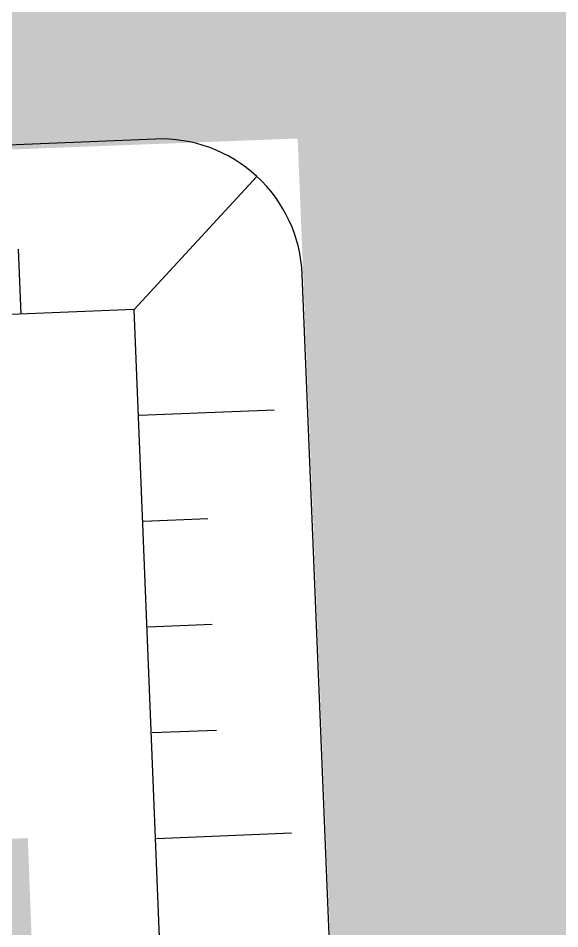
# Model space of a CAD drawing. Header units: metres. Extents: x 1956498 to 1957612, y 2277909 to 2278547.
# Drawn here: x 1956882.79 to 1956886.63, y 2278036.89 to 2278043.33 of the extents above; entities that cross this region are included whole.
import ezdxf
from ezdxf.enums import TextEntityAlignment as Align

# ---------------------------------------------------------------- set-up
doc = ezdxf.new("R2010")
doc.units = ezdxf.units.M
for name, color, linetype in [('UBS-100-Circulation intérieure lourde', 252, 'Continuous'), ('UBS-100-Clôture', 30, 'LIMITE1'), ('UBS-100-Postes', 8, 'Continuous')]:
    doc.layers.add(name, color=color, linetype=linetype)
doc.styles.get("Standard").update_dxf_attribs({"font": 'verdana.ttf'})
doc.linetypes.add('LIMITE1', pattern='A,6.35,-2.54,[133,ltypeshp.shx,S=2.54,R=0,X=-2.54,Y=0],-2.54,25.4', length=36.83)

# ---------------------------------------------------------------- blocks, each defined once
blk = doc.blocks.new('PdL')
at = {"color": 17, "transparency": 33554687}
for p, q in [((5.3004, 3.55), (5.3004, 4.0111)), ((6.1065, 2.8004), (7.0642, 2.8004)), ((6.1065, 2.0504), (6.5619, 2.0504)), ((6.1065, 1.3004), (6.5619, 1.3004)), ((6.1065, 0.5504), (6.5619, 0.5504)), ((6.1065, -0.1996), (7.0642, -0.1996))]:
    blk.add_line(p, q, dxfattribs=at)
blk.add_lwpolyline([(-7.5992, -2.45), (6.3008, -2.45, 0.414214), (7.3008, -1.45), (7.3008, 3.75, 0.414214), (6.3008, 4.75), (-7.5992, 4.75, 0.414214), (-8.5992, 3.75), (-8.5992, -1.45, 0.414214)], format="xyb", close=True, dxfattribs=at)
blk.add_lwpolyline([(6.1008, 3.55), (7.0079, 4.4571)], dxfattribs=at)
blk.add_lwpolyline([(-7.3992, -1.25), (6.1008, -1.25), (6.1008, 3.55), (-7.3992, 3.55)], close=True, dxfattribs=at)
at = {"color": 7, "transparency": 33554687}
blk.add_attdef('NUMERO', text='', height=1, dxfattribs=at).set_placement((3.8334, 0.9778), align=Align.MIDDLE_LEFT)

msp = doc.modelspace()

# ---------------------------------------------------------------- hatches: boundary and pattern name
at = {"layer": 'UBS-100-Circulation intérieure lourde', "transparency": 33554687}
h = msp.add_hatch(color=256, dxfattribs=at)
h.dxf.hatch_style = 1
h.paths.add_polyline_path([(1956852.1678, 2278034.0005), (1956869.1671, 2278034.6737), (1956868.8743, 2278041.8722), (1956884.7694, 2278042.4828), (1956885.0607, 2278035.3201), (1956897.0396, 2278035.8073), (1956896.6091, 2278046.9349), (1956884.7674, 2278046.4856), (1956872.6613, 2278046.0262), (1956856.7313, 2278045.4143), (1956857.1099, 2278035.4366)])

# ---------------------------------------------------------------- linework, layer by layer
at = {"layer": 'UBS-100-Circulation intérieure lourde', "transparency": 33554687, "const_width": 4}
msp.add_lwpolyline([(1956895.8937, 2278041.0278), (1956889.6031, 2278043.5607, 0.106197), (1956884.2223, 2278044.491), (1956869.6732, 2278043.9114, 0.167022), (1956861.8006, 2278040.8431), (1956859.6798, 2278039.0472, -0.167022), (1956851.8071, 2278035.9788), (1956845.0168, 2278035.7022)], format="xyb", dxfattribs=at)
at = {"layer": 'UBS-100-Clôture', "color": 30, "ltscale": 0.1, "true_color": 0xf26722, "transparency": 33554687, "const_width": 0.2}
msp.add_lwpolyline([(1956886.006, 2278363.2741), (1956944.5376, 2278198.6209, -0.083408), (1956945.361, 2278193.7196), (1956945.361, 2278122.4599), (1956945.361, 2278119.5771, -0.082224), (1956944.5609, 2278114.7436), (1956936.9383, 2278092.3366), (1956923.2327, 2278052.0483, -0.068222), (1956921.8948, 2278049.3772), (1956918.695, 2278044.7042), (1956914.5123, 2278039.4485), (1956911.357, 2278037.684), (1956908.0247, 2278036.3676, -0.084087), (1956904.4303, 2278035.6074), (1956882.8644, 2278034.7303), (1956882.7622, 2278037.4239), (1956877.767, 2278037.2226), (1956877.8693, 2278034.5272), (1956716.9907, 2278027.9842, -0.051454)], format="xyb", dxfattribs=at)

# ---------------------------------------------------------------- block references
at = {"layer": 'UBS-100-Postes', "transparency": 33554687, "rotation": 2.328970658530212}
msp.add_blockref('PdL', (1956877.6594, 2278037.4765), dxfattribs=at)

doc.saveas('drawing.dxf')
